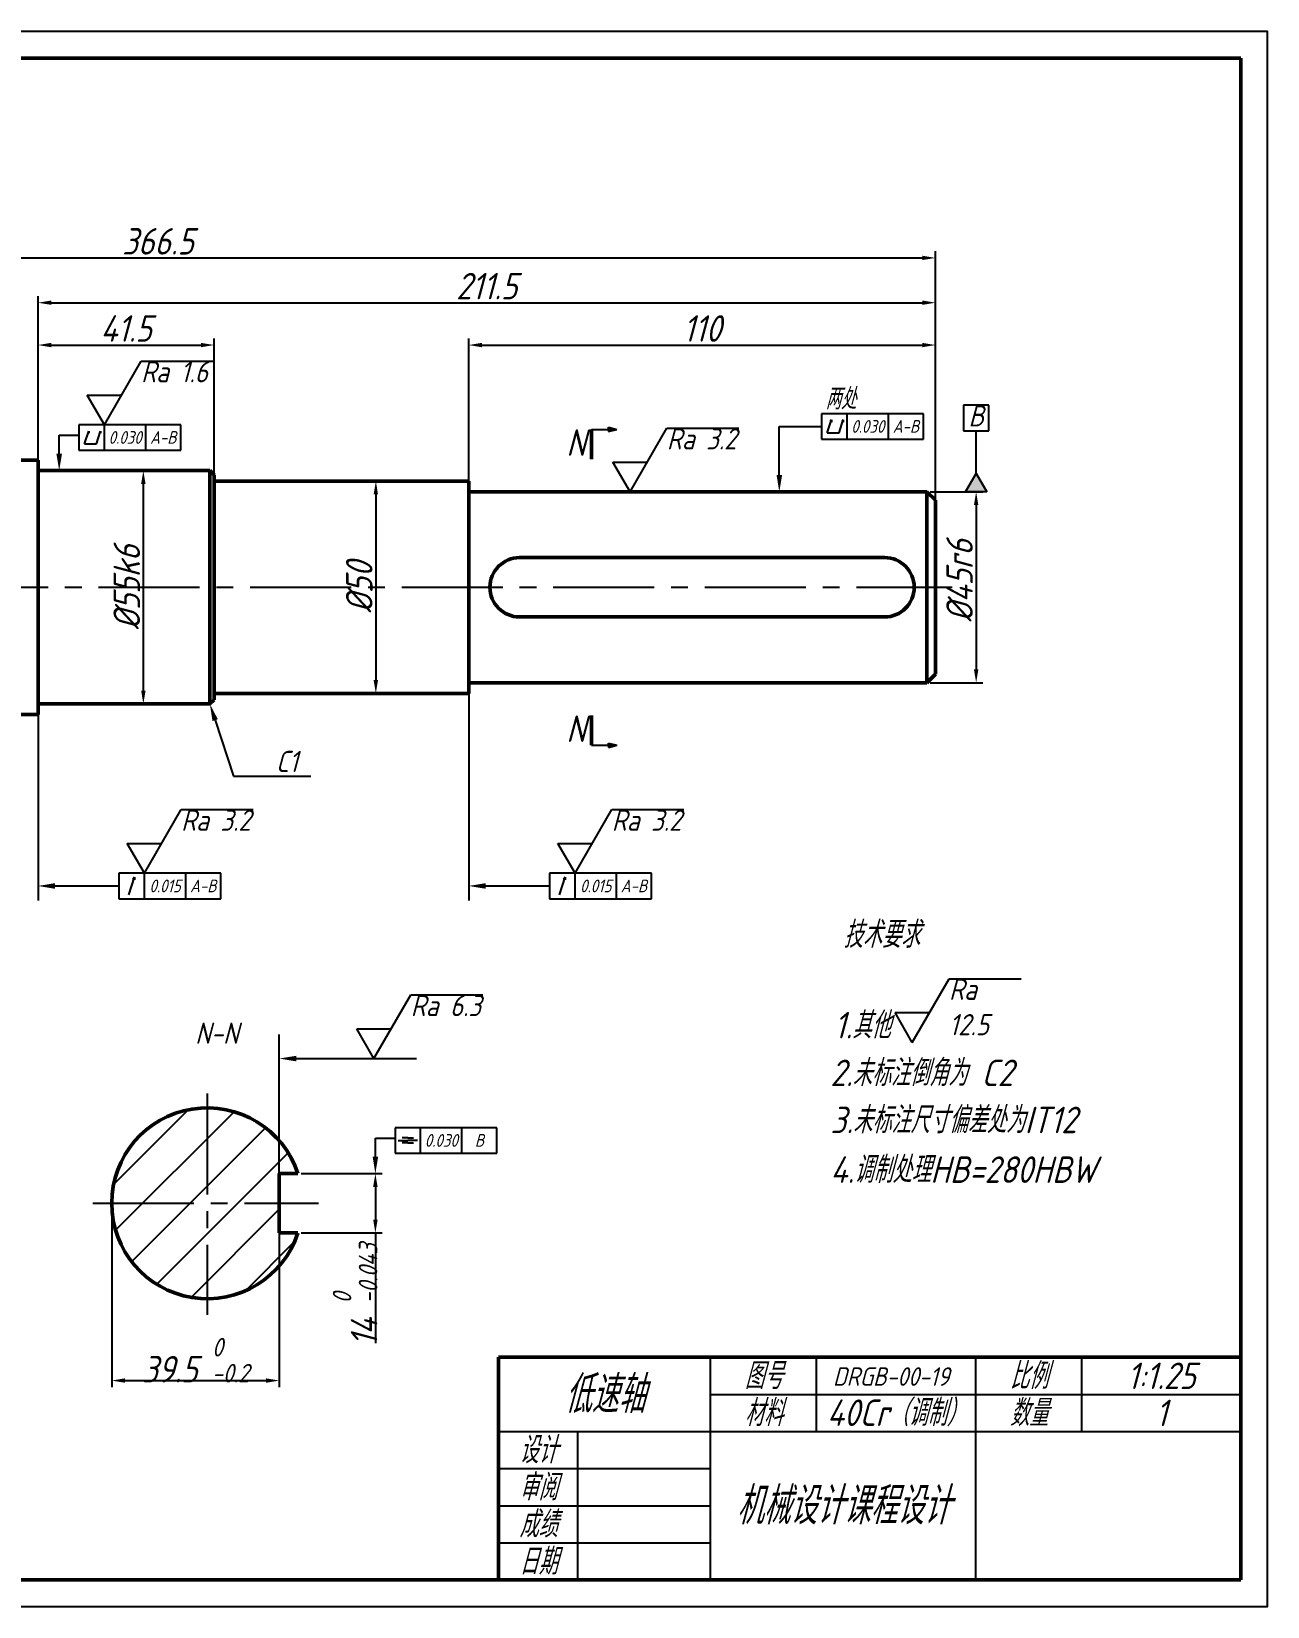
# Model space of a CAD drawing. Header units: millimetres. Extents: x 1836 to 2256, y 872 to 1169.
# Drawn here: x 2023.2 to 2256.2, y 872.5 to 1169.5 of the extents above; entities that cross this region are included whole.
import ezdxf
from ezdxf import colors
from ezdxf.entities.mleader import LeaderData, LeaderLine
from ezdxf.math import Vec2, Vec3

# ---------------------------------------------------------------- set-up
doc = ezdxf.new("R2010")
doc.units = ezdxf.units.MM
doc.linetypes.add('CENTER2', pattern=[28.575, 19.05, -3.175, 3.175, -3.175])
for name, color, linetype, lineweight in [('点划线', 7, 'CENTER2', 25), ('粗实线', 7, 'Continuous', 50), ('细实线', 7, 'Continuous', 25)]:
    doc.layers.add(name, color=color, linetype=linetype, lineweight=lineweight)
doc.styles.add('gbeitc', font='gbeitc.shx', dxfattribs={"height": 5, "bigfont": 'gbcbig.shx'})
doc.dimstyles.new('1-1.25 ISO-25', dxfattribs={"dimtxt": 5, "dimasz": 2.5, "dimexe": 1.25, "dimexo": 0.625, "dimtad": 1, "dimlfac": 1.25, "dimdsep": 46, "dimtxsty": 'gbeitc', "dimcen": 2.5, "dimadec": 0, "dimazin": 0, "dimtfac": 1, "dimtmove": 0, "dimatfit": 3, "dimfxl": 1, "dimarcsym": 0})

# ---------------------------------------------------------------- blocks, each defined once
blk = doc.blocks.new('*D5')
at = {"layer": 'Defpoints', "color": 0, "transparency": 16777216}
for p in [(2040.63, 1086.68), (2040.63, 1042.68), (2044.28, 1042.68)]:
    blk.add_point(p, dxfattribs=at)
at = {"layer": '细实线', "color": 0, "lineweight": -2, "transparency": 16777216}
for p, q in [((2041.25, 1086.68), (2045.53, 1086.68)), ((2044.28, 1084.18), (2044.28, 1045.18)), ((2041.25, 1042.68), (2045.53, 1042.68))]:
    blk.add_line(p, q, dxfattribs=at)
at = {"layer": '细实线', "color": 0, "transparency": 16777216}
for points in [[(2043.87, 1084.18), (2044.7, 1084.18), (2044.28, 1086.68)], [(2043.87, 1045.18), (2044.7, 1045.18), (2044.28, 1042.68)]]:
    blk.add_solid(points, dxfattribs=at)
at = {"layer": '细实线', "color": 0, "transparency": 16777216, "insert": (2041.16, 1064.68), "char_height": 5, "attachment_point": 5, "rotation": 90, "style": 'gbeitc'}
blk.add_mtext('%%C55k6', dxfattribs=at)
blk = doc.blocks.new('*D6')
at = {"layer": 'Defpoints', "color": 0, "transparency": 16777216}
for p in [(2081.63, 1084.68), (2081.63, 1044.68), (2088.12, 1044.68)]:
    blk.add_point(p, dxfattribs=at)
at = {"layer": '细实线', "color": 0, "lineweight": -2, "transparency": 16777216}
for p, q in [((2082.25, 1084.68), (2089.37, 1084.68)), ((2088.12, 1082.18), (2088.12, 1047.18)), ((2082.25, 1044.68), (2089.37, 1044.68))]:
    blk.add_line(p, q, dxfattribs=at)
at = {"layer": '细实线', "color": 0, "transparency": 16777216}
for points in [[(2087.7, 1082.18), (2088.53, 1082.18), (2088.12, 1084.68)], [(2087.7, 1047.18), (2088.53, 1047.18), (2088.12, 1044.68)]]:
    blk.add_solid(points, dxfattribs=at)
at = {"layer": '细实线', "color": 0, "transparency": 16777216, "insert": (2084.99, 1064.68), "char_height": 5, "attachment_point": 5, "rotation": 90, "style": 'gbeitc'}
blk.add_mtext('%%C50', dxfattribs=at)
blk = doc.blocks.new('*D7')
at = {"layer": 'Defpoints', "color": 0, "transparency": 16777216}
for p in [(2192.03, 1082.68), (2192.03, 1046.68), (2201.3, 1046.68)]:
    blk.add_point(p, dxfattribs=at)
at = {"layer": '细实线', "color": 0, "lineweight": -2, "transparency": 16777216}
for p, q in [((2192.65, 1082.68), (2202.55, 1082.68)), ((2201.3, 1080.18), (2201.3, 1049.18)), ((2192.65, 1046.68), (2202.55, 1046.68))]:
    blk.add_line(p, q, dxfattribs=at)
at = {"layer": '细实线', "color": 0, "transparency": 16777216}
for points in [[(2200.88, 1080.18), (2201.71, 1080.18), (2201.3, 1082.68)], [(2200.88, 1049.18), (2201.71, 1049.18), (2201.3, 1046.68)]]:
    blk.add_solid(points, dxfattribs=at)
at = {"layer": '细实线', "color": 0, "transparency": 16777216, "insert": (2198.17, 1065.91), "char_height": 5, "attachment_point": 5, "rotation": 90, "style": 'gbeitc'}
blk.add_mtext('%%C45r6', dxfattribs=at)
blk = doc.blocks.new('表面粗糙度-去除')
at = {"layer": '细实线'}
for p, q in [((0, 0), (8.66, 15)), ((8.66, 15), (25.66, 15)), ((0, 0), (-4.04, 7)), ((-4.04, 7), (4.04, 7))]:
    blk.add_line(p, q, dxfattribs=at)
blk = doc.blocks.new('*D12')
at = {"layer": 'Defpoints', "color": 0, "transparency": 16777216}
for p in [(2057.63, 1110.36), (2024.43, 1064.68), (2057.63, 1064.68)]:
    blk.add_point(p, dxfattribs=at)
at = {"layer": '细实线', "color": 0, "lineweight": -2, "transparency": 16777216}
for p, q in [((2024.43, 1065.3), (2024.43, 1111.61)), ((2057.63, 1065.3), (2057.63, 1111.61)), ((2026.93, 1110.36), (2055.13, 1110.36))]:
    blk.add_line(p, q, dxfattribs=at)
at = {"layer": '细实线', "color": 0, "transparency": 16777216}
for points in [[(2026.93, 1110.77), (2026.93, 1109.94), (2024.43, 1110.36)], [(2055.13, 1110.77), (2055.13, 1109.94), (2057.63, 1110.36)]]:
    blk.add_solid(points, dxfattribs=at)
at = {"layer": '细实线', "color": 0, "transparency": 16777216, "insert": (2041.03, 1113.48), "char_height": 5, "attachment_point": 5, "style": 'gbeitc'}
blk.add_mtext('41.5', dxfattribs=at)
blk = doc.blocks.new('*D13')
at = {"layer": 'Defpoints', "color": 0, "transparency": 16777216}
for p in [(2193.63, 1110.36), (2105.63, 1064.68), (2193.63, 1064.68)]:
    blk.add_point(p, dxfattribs=at)
at = {"layer": '细实线', "color": 0, "lineweight": -2, "transparency": 16777216}
for p, q in [((2105.63, 1065.3), (2105.63, 1111.61)), ((2193.63, 1065.3), (2193.63, 1111.61)), ((2108.13, 1110.36), (2191.13, 1110.36))]:
    blk.add_line(p, q, dxfattribs=at)
at = {"layer": '细实线', "color": 0, "transparency": 16777216}
for points in [[(2108.13, 1110.77), (2108.13, 1109.94), (2105.63, 1110.36)], [(2191.13, 1110.77), (2191.13, 1109.94), (2193.63, 1110.36)]]:
    blk.add_solid(points, dxfattribs=at)
at = {"layer": '细实线', "color": 0, "transparency": 16777216, "insert": (2149.63, 1113.48), "char_height": 5, "attachment_point": 5, "style": 'gbeitc'}
blk.add_mtext('110', dxfattribs=at)
blk = doc.blocks.new('*D14')
at = {"layer": 'Defpoints', "color": 0, "transparency": 16777216}
for p in [(2193.63, 1118.34), (2024.43, 1064.68), (2193.63, 1064.68)]:
    blk.add_point(p, dxfattribs=at)
at = {"layer": '细实线', "color": 0, "lineweight": -2, "transparency": 16777216}
for p, q in [((2024.43, 1065.3), (2024.43, 1119.59)), ((2026.93, 1118.34), (2191.13, 1118.34)), ((2193.63, 1065.3), (2193.63, 1119.59))]:
    blk.add_line(p, q, dxfattribs=at)
at = {"layer": '细实线', "color": 0, "transparency": 16777216}
for points in [[(2026.93, 1118.76), (2026.93, 1117.93), (2024.43, 1118.34)], [(2191.13, 1118.76), (2191.13, 1117.93), (2193.63, 1118.34)]]:
    blk.add_solid(points, dxfattribs=at)
at = {"layer": '细实线', "color": 0, "transparency": 16777216, "insert": (2109.03, 1121.47), "char_height": 5, "attachment_point": 5, "style": 'gbeitc'}
blk.add_mtext('211.5', dxfattribs=at)
blk = doc.blocks.new('*D15')
at = {"layer": 'Defpoints', "color": 0, "transparency": 16777216}
for p in [(2193.63, 1126.79), (1900.43, 1064.68), (2193.63, 1064.68)]:
    blk.add_point(p, dxfattribs=at)
at = {"layer": '细实线', "color": 0, "lineweight": -2, "transparency": 16777216}
for p, q in [((1900.43, 1065.3), (1900.43, 1128.04)), ((1902.93, 1126.79), (2191.13, 1126.79)), ((2193.63, 1065.3), (2193.63, 1128.04))]:
    blk.add_line(p, q, dxfattribs=at)
at = {"layer": '细实线', "color": 0, "transparency": 16777216}
for points in [[(1902.93, 1127.21), (1902.93, 1126.38), (1900.43, 1126.79)], [(2191.13, 1127.21), (2191.13, 1126.38), (2193.63, 1126.79)]]:
    blk.add_solid(points, dxfattribs=at)
at = {"layer": '细实线', "color": 0, "transparency": 16777216, "insert": (2047.03, 1129.92), "char_height": 5, "attachment_point": 5, "style": 'gbeitc'}
blk.add_mtext('366.5', dxfattribs=at)
blk = doc.blocks.new('标识')
at = {"layer": '细实线'}
h = blk.add_hatch(color=256, dxfattribs=at)
h.dxf.hatch_style = 1
h.paths.add_polyline_path([(0, 4.33), (-2.5, 0), (0, 0), (2.5, 0)])
for p, q in [((3, 20.41), (-3, 20.41)), ((-3, 20.41), (-3, 14.41)), ((3, 14.41), (3, 20.41)), ((-3, 14.41), (0, 14.41)), ((0, 4.33), (0, 14.41)), ((0, 14.41), (3, 14.41)), ((-2.5, 0), (0, 4.33)), ((0, 4.33), (2.5, 0)), ((0, 0), (-2.5, 0)), ((2.5, 0), (0, 0))]:
    blk.add_line(p, q, dxfattribs=at)
blk = doc.blocks.new('*D19')
at = {"layer": 'Defpoints', "color": 0, "transparency": 16777216}
for p in [(2038.32, 948.52), (2069.92, 948.52), (2069.92, 915.09)]:
    blk.add_point(p, dxfattribs=at)
at = {"layer": '细实线', "color": 0, "lineweight": -2, "transparency": 16777216}
for p, q in [((2038.32, 947.9), (2038.32, 913.84)), ((2069.92, 947.9), (2069.92, 913.84)), ((2040.82, 915.09), (2067.42, 915.09))]:
    blk.add_line(p, q, dxfattribs=at)
at = {"layer": '细实线', "color": 0, "transparency": 16777216}
for points in [[(2040.82, 915.51), (2040.82, 914.68), (2038.32, 915.09)], [(2067.42, 915.51), (2067.42, 914.68), (2069.92, 915.09)]]:
    blk.add_solid(points, dxfattribs=at)
at = {"layer": '细实线', "color": 0, "transparency": 16777216, "insert": (2054.12, 918.93), "char_height": 5, "attachment_point": 5, "style": 'gbeitc'}
blk.add_mtext('39.5 {\\H0.7x;\\S0^ -0.2;}', dxfattribs=at)
blk = doc.blocks.new('*D20')
at = {"layer": 'Defpoints', "color": 0, "transparency": 16777216}
for p in [(2073.42, 954.12), (2073.42, 942.92), (2088.03, 942.92)]:
    blk.add_point(p, dxfattribs=at)
at = {"layer": '细实线', "color": 0, "lineweight": -2, "transparency": 16777216}
for p, q in [((2074.05, 954.12), (2089.28, 954.12)), ((2088.03, 951.62), (2088.03, 945.42)), ((2074.05, 942.92), (2089.28, 942.92)), ((2088.03, 942.92), (2088.03, 922.12))]:
    blk.add_line(p, q, dxfattribs=at)
at = {"layer": '细实线', "color": 0, "transparency": 16777216}
for points in [[(2087.61, 951.62), (2088.45, 951.62), (2088.03, 954.12)], [(2087.61, 945.42), (2088.45, 945.42), (2088.03, 942.92)]]:
    blk.add_solid(points, dxfattribs=at)
at = {"layer": '细实线', "color": 0, "transparency": 16777216, "insert": (2084.2, 931.27), "char_height": 5, "attachment_point": 5, "rotation": 90, "style": 'gbeitc'}
blk.add_mtext('14 {\\H0.7x;\\S0^ -0.043;}', dxfattribs=at)

msp = doc.modelspace()

# ---------------------------------------------------------------- hatches: boundary and pattern name
at = {"layer": '粗实线'}
h = msp.add_hatch(color=256, dxfattribs=at)
h.dxf.hatch_style = 1
h.paths.add_polyline_path([(2131.9529, 1094.8592), (2131.9529, 1094.4592), (2133.5529, 1094.4592)])
h.paths.add_polyline_path([(2133.5529, 1094.4592), (2131.9529, 1094.4592), (2131.9529, 1094.0592)])
h = msp.add_hatch(color=256, dxfattribs=at)
h.dxf.hatch_style = 1
h.paths.add_polyline_path([(2131.9529, 1034.4955), (2131.9529, 1034.8955), (2133.5529, 1034.8955)])
h.paths.add_polyline_path([(2133.5529, 1034.8955), (2131.9529, 1034.8955), (2131.9529, 1035.2955)])
at = {"layer": '细实线'}
h = msp.add_hatch(color=256, dxfattribs=at)
h.dxf.hatch_style = 1
h.paths.add_polyline_path([(2174.0158, 1096.2306), (2173.7865, 1095.9149), (2173.9011, 1095.8777)])
h.paths.add_polyline_path([(2174.0158, 1096.2306), (2173.9011, 1095.8777), (2174.0158, 1095.8404)])
h = msp.add_hatch(color=256, dxfattribs=at)
h.dxf.hatch_style = 1
h.paths.add_polyline_path([(2176.243, 1096.2306), (2176.0137, 1095.9149), (2176.1283, 1095.8777)])
h.paths.add_polyline_path([(2176.243, 1096.2306), (2176.1283, 1095.8777), (2176.243, 1095.8404)])
h = msp.add_hatch(color=256, dxfattribs=at)
h.dxf.hatch_style = 1
h.paths.add_polyline_path([(2033.9957, 1094.1481), (2033.7663, 1093.8324), (2033.881, 1093.7951)])
h.paths.add_polyline_path([(2033.9957, 1094.1481), (2033.881, 1093.7951), (2033.9957, 1093.7579)])
h = msp.add_hatch(color=256, dxfattribs=at)
h.dxf.hatch_style = 1
h.paths.add_polyline_path([(2036.2229, 1094.1481), (2035.9935, 1093.8324), (2036.1082, 1093.7951)])
h.paths.add_polyline_path([(2036.2229, 1094.1481), (2036.1082, 1093.7951), (2036.2229, 1093.7579)])
h = msp.add_hatch(color=256, dxfattribs=at)
h.dxf.hatch_style = 1
h.paths.add_polyline_path([(2042.6203, 1010.0443), (2042.3009, 1009.6048), (2042.4606, 1009.5529)])
h.paths.add_polyline_path([(2042.6203, 1010.0443), (2042.4606, 1009.5529), (2042.6203, 1009.501)])
h = msp.add_hatch(color=256, dxfattribs=at)
h.dxf.hatch_style = 1
h.paths.add_polyline_path([(2123.8203, 1010.0443), (2123.5009, 1009.6048), (2123.6606, 1009.5529)])
h.paths.add_polyline_path([(2123.8203, 1010.0443), (2123.6606, 1009.5529), (2123.8203, 1009.501)])
h = msp.add_hatch(dxfattribs=at)
h.set_pattern_fill('ANSI31', color=256, scale=2)
h.paths.add_polyline_path([(1918.7991, 974.5211, 0.41421356), (1892.7991, 948.5211), (1918.7991, 948.5211)])
h.paths.add_polyline_path([(1939.1991, 964.6407, 0.2294215), (1918.7991, 974.5211), (1918.7991, 948.5211), (1939.1991, 948.5211), (1939.1991, 955.7211)])
h.paths.add_polyline_path([(1943.7823, 941.3211), (1939.1991, 941.3211), (1939.1991, 948.5211), (1918.7991, 948.5211), (1918.7991, 922.5211, 0.33422347)])
h.paths.add_polyline_path([(1939.1991, 964.6407), (1939.1991, 955.7211), (1943.7823, 955.7211, 0.09733827)])
h.paths.add_polyline_path([(1918.7991, 948.5211), (1892.7991, 948.5211, 0.0702629), (1893.8159, 941.3211, 0.33422347), (1918.7991, 922.5211)])
h.paths.add_polyline_path([(2056.3165, 966.5211, 0.41421356), (2038.3165, 948.5211), (2056.3165, 948.5211)])
h.paths.add_polyline_path([(2069.9165, 960.3127, 0.21745913), (2056.3165, 966.5211), (2056.3165, 948.5211), (2069.9165, 948.5211), (2069.9165, 954.1211)])
h.paths.add_polyline_path([(2073.4233, 942.9211), (2069.9165, 942.9211), (2069.9165, 948.5211), (2056.3165, 948.5211), (2056.3165, 930.5211, 0.324311)])
h.paths.add_polyline_path([(2056.3165, 948.5211), (2038.3165, 948.5211, 0.41421356), (2056.3165, 930.5211)])
h.paths.add_polyline_path([(2069.9165, 960.3127), (2069.9165, 954.1211), (2073.4233, 954.1211, 0.09981265)])

# ---------------------------------------------------------------- linework, layer by layer
at = {"layer": '点划线'}
for p, q in [((1892.9667, 1064.6773), (2196.8058, 1064.6773)), ((2056.3165, 969.2376), (2056.3165, 927.4791)), ((2034.7539, 948.5211), (2077.2971, 948.5211))]:
    msp.add_line(p, q, dxfattribs=at)
at = {"layer": '粗实线'}
for p, q in [((1861.2254, 1164.4849), (2251.2254, 1164.4849)), ((2251.2254, 877.4849), (2251.2254, 1164.4849)), ((2128.7529, 1088.8592), (2128.7529, 1094.4592)), ((2024.4254, 1088.6773), (1993.2254, 1088.6773)), ((2024.4254, 1064.6773), (2024.4254, 1088.6773)), ((2056.8254, 1086.6773), (2024.4254, 1086.6773)), ((2057.6254, 1085.8773), (2056.8254, 1086.6773)), ((2056.8254, 1086.6773), (2056.8254, 1042.6773)), ((2057.6254, 1085.8773), (2057.6254, 1064.6773)), ((2105.6254, 1084.6773), (2057.6254, 1084.6773)), ((2105.6254, 1064.6773), (2105.6254, 1084.6773)), ((2192.0254, 1082.6773), (2105.6254, 1082.6773)), ((2105.6254, 1082.6773), (2105.6254, 1064.6773)), ((2193.6254, 1081.0773), (2192.0254, 1082.6773)), ((2192.0254, 1082.6773), (2192.0254, 1060.7582)), ((2193.6254, 1064.6773), (2193.6254, 1081.0773)), ((2184.0254, 1070.2773), (2115.2254, 1070.2773)), ((2024.4254, 1064.6773), (2024.4254, 1040.6773)), ((2057.6254, 1043.4773), (2057.6254, 1064.6773)), ((2105.6254, 1064.6773), (2105.6254, 1046.6773)), ((2105.6254, 1064.6773), (2105.6254, 1044.6773)), ((2193.6254, 1064.6773), (2193.6254, 1048.2773)), ((2192.0254, 1046.6773), (2192.0254, 1060.7582)), ((2184.0254, 1059.0773), (2115.2254, 1059.0773)), ((2192.0254, 1046.6773), (2105.6254, 1046.6773)), ((2193.6254, 1048.2773), (2192.0254, 1046.6773)), ((2056.8254, 1042.6773), (2024.4254, 1042.6773)), ((2056.8254, 1042.6773), (2057.6254, 1043.4773)), ((2105.6254, 1044.6773), (2057.6254, 1044.6773)), ((2024.4254, 1040.6773), (1993.2254, 1040.6773)), ((2128.7529, 1040.4955), (2128.7529, 1034.8955)), ((2069.9165, 948.5211), (2069.9165, 954.1211)), ((2069.9165, 954.1211), (2073.4233, 954.1211)), ((2069.9165, 948.5211), (2069.9165, 942.9211)), ((2069.9165, 942.9211), (2073.4233, 942.9211)), ((2111.2254, 877.4849), (2111.2254, 919.4849)), ((2111.2254, 919.4849), (2251.2254, 919.4849)), ((1861.2254, 877.4849), (2251.2254, 877.4849)), ((2251.2254, 877.4849), (2121.2254, 877.4849))]:
    msp.add_line(p, q, dxfattribs=at)
for centre, radius, start, end in [((2115.2254, 1064.6773), 5.6, 90, 270), ((2184.0254, 1064.6773), 5.6, 270, 90), ((2056.3165, 948.5211), 18, 18.126204, 341.873796)]:
    msp.add_arc(centre, radius, start, end, dxfattribs=at)
at = {"layer": '细实线'}
for p, q in [((2176.9545, 1097.4138), (2172.1545, 1097.4138)), ((2172.1545, 1097.4138), (2172.1545, 1092.6138)), ((2173.2305, 1093.8138), (2174.0158, 1096.2306)), ((2174.0158, 1096.2306), (2173.7865, 1095.9149)), ((2174.0158, 1096.2306), (2174.0158, 1095.8404)), ((2175.4577, 1093.8138), (2176.243, 1096.2306)), ((2176.243, 1096.2306), (2176.0137, 1095.9149)), ((2176.243, 1096.2306), (2176.243, 1095.8404)), ((2176.9545, 1092.6138), (2176.9545, 1097.4138)), ((2181.7545, 1097.4138), (2176.9545, 1097.4138)), ((2186.5545, 1097.4138), (2181.7545, 1097.4138)), ((2184.767, 1092.6138), (2184.767, 1097.4138)), ((2191.3545, 1097.4138), (2186.5545, 1097.4138)), ((2191.3545, 1092.6138), (2191.3545, 1097.4138)), ((2036.9344, 1095.3312), (2032.1344, 1095.3312)), ((2032.1344, 1095.3312), (2032.1344, 1090.5312)), ((2033.2104, 1091.7312), (2033.9957, 1094.1481)), ((2033.7663, 1093.8324), (2033.881, 1093.7951)), ((2033.9957, 1093.7579), (2033.881, 1093.7951)), ((2033.9957, 1094.1481), (2033.9957, 1093.7579)), ((2035.4376, 1091.7312), (2036.2229, 1094.1481)), ((2035.9935, 1093.8324), (2036.1082, 1093.7951)), ((2036.2229, 1093.7579), (2036.1082, 1093.7951)), ((2036.2229, 1094.1481), (2036.2229, 1093.7579)), ((2036.9344, 1090.5312), (2036.9344, 1095.3312)), ((2041.7344, 1095.3312), (2036.9344, 1095.3312)), ((2046.5344, 1095.3312), (2041.7344, 1095.3312)), ((2044.7469, 1090.5312), (2044.7469, 1095.3312)), ((2051.3344, 1095.3312), (2046.5344, 1095.3312)), ((2051.3344, 1090.5312), (2051.3344, 1095.3312)), ((2128.7529, 1094.4592), (2133.5529, 1094.4592)), ((2131.9529, 1094.4592), (2131.9529, 1094.8592)), ((2131.9529, 1094.8592), (2133.5529, 1094.4592)), ((2131.9529, 1094.4592), (2131.9529, 1094.0592)), ((2131.9529, 1094.0592), (2133.5529, 1094.4592)), ((2173.2305, 1093.8138), (2175.4577, 1093.8138)), ((2173.7865, 1095.9149), (2173.9011, 1095.8777)), ((2174.0158, 1095.8404), (2173.9011, 1095.8777)), ((2176.0137, 1095.9149), (2176.1283, 1095.8777)), ((2176.243, 1095.8404), (2176.1283, 1095.8777)), ((2032.1344, 1090.5312), (2034.5344, 1090.5312)), ((2033.2104, 1091.7312), (2035.4376, 1091.7312)), ((2034.5344, 1090.5312), (2036.9344, 1090.5312)), ((2036.9344, 1090.5312), (2039.3344, 1090.5312)), ((2039.3344, 1090.5312), (2041.7344, 1090.5312)), ((2041.7344, 1090.5312), (2044.1344, 1090.5312)), ((2044.1344, 1090.5312), (2046.5344, 1090.5312)), ((2046.5344, 1090.5312), (2048.9344, 1090.5312)), ((2048.9344, 1090.5312), (2051.3344, 1090.5312)), ((2172.1545, 1092.6138), (2174.5545, 1092.6138)), ((2174.5545, 1092.6138), (2176.9545, 1092.6138)), ((2176.9545, 1092.6138), (2179.3545, 1092.6138)), ((2179.3545, 1092.6138), (2181.7545, 1092.6138)), ((2181.7545, 1092.6138), (2184.1545, 1092.6138)), ((2184.1545, 1092.6138), (2186.5545, 1092.6138)), ((2186.5545, 1092.6138), (2188.9545, 1092.6138)), ((2188.9545, 1092.6138), (2191.3545, 1092.6138)), ((2105.6254, 1044.6773), (2105.6254, 1005.6469)), ((2024.4254, 1040.6773), (2024.4254, 1005.6469)), ((2128.7529, 1034.8955), (2133.5529, 1034.8955)), ((2131.9529, 1034.8955), (2131.9529, 1035.2955)), ((2131.9529, 1035.2955), (2133.5529, 1034.8955)), ((2131.9529, 1034.8955), (2131.9529, 1034.4955)), ((2131.9529, 1034.4955), (2133.5529, 1034.8955)), ((2044.4735, 1010.7586), (2039.6735, 1010.7586)), ((2039.6735, 1010.7586), (2039.6735, 1005.9586)), ((2041.5267, 1006.6788), (2042.6203, 1010.0443)), ((2042.6203, 1010.0443), (2042.3009, 1009.6048)), ((2042.6203, 1010.0443), (2042.6203, 1009.501)), ((2044.4735, 1005.9586), (2044.4735, 1010.7586)), ((2049.2735, 1010.7586), (2044.4735, 1010.7586)), ((2054.0735, 1010.7586), (2049.2735, 1010.7586)), ((2052.286, 1005.9586), (2052.286, 1010.7586)), ((2058.8735, 1010.7586), (2054.0735, 1010.7586)), ((2058.8735, 1005.9586), (2058.8735, 1010.7586)), ((2125.6735, 1010.7586), (2120.8735, 1010.7586)), ((2120.8735, 1010.7586), (2120.8735, 1005.9586)), ((2122.7267, 1006.6788), (2123.8203, 1010.0443)), ((2123.8203, 1010.0443), (2123.5009, 1009.6048)), ((2123.8203, 1010.0443), (2123.8203, 1009.501)), ((2125.6735, 1005.9586), (2125.6735, 1010.7586)), ((2130.4735, 1010.7586), (2125.6735, 1010.7586)), ((2135.2735, 1010.7586), (2130.4735, 1010.7586)), ((2133.486, 1005.9586), (2133.486, 1010.7586)), ((2140.0735, 1010.7586), (2135.2735, 1010.7586)), ((2140.0735, 1005.9586), (2140.0735, 1010.7586)), ((2042.3009, 1009.6048), (2042.4606, 1009.5529)), ((2042.6203, 1009.501), (2042.4606, 1009.5529)), ((2123.5009, 1009.6048), (2123.6606, 1009.5529)), ((2123.8203, 1009.501), (2123.6606, 1009.5529)), ((2039.6735, 1005.9586), (2042.0735, 1005.9586)), ((2042.0735, 1005.9586), (2044.4735, 1005.9586)), ((2044.4735, 1005.9586), (2046.8735, 1005.9586)), ((2046.8735, 1005.9586), (2049.2735, 1005.9586)), ((2049.2735, 1005.9586), (2051.6735, 1005.9586)), ((2051.6735, 1005.9586), (2054.0735, 1005.9586)), ((2054.0735, 1005.9586), (2056.4735, 1005.9586)), ((2056.4735, 1005.9586), (2058.8735, 1005.9586)), ((2120.8735, 1005.9586), (2123.2735, 1005.9586)), ((2123.2735, 1005.9586), (2125.6735, 1005.9586)), ((2125.6735, 1005.9586), (2128.0735, 1005.9586)), ((2128.0735, 1005.9586), (2130.4735, 1005.9586)), ((2130.4735, 1005.9586), (2132.8735, 1005.9586)), ((2132.8735, 1005.9586), (2135.2735, 1005.9586)), ((2135.2735, 1005.9586), (2137.6735, 1005.9586)), ((2137.6735, 1005.9586), (2140.0735, 1005.9586)), ((2069.9165, 954.1211), (2069.9165, 980.371)), ((2096.5468, 962.775), (2091.7468, 962.775)), ((2091.7468, 962.775), (2091.7468, 957.975)), ((2096.5468, 957.975), (2096.5468, 962.775)), ((2101.3468, 962.775), (2096.5468, 962.775)), ((2106.1468, 962.775), (2101.3468, 962.775)), ((2104.3593, 957.975), (2104.3593, 962.775)), ((2110.9468, 962.775), (2106.1468, 962.775)), ((2110.9468, 957.975), (2110.9468, 962.775)), ((2092.3305, 960.375), (2094.1468, 960.375)), ((2094.1468, 960.8559), (2093.1016, 960.8559)), ((2094.1468, 959.8941), (2093.1016, 959.8941)), ((2094.1468, 960.8559), (2095.192, 960.8559)), ((2095.9631, 960.375), (2094.1468, 960.375)), ((2094.1468, 959.8941), (2095.192, 959.8941)), ((2091.7468, 957.975), (2094.1468, 957.975)), ((2094.1468, 957.975), (2096.5468, 957.975)), ((2096.5468, 957.975), (2098.9468, 957.975)), ((2098.9468, 957.975), (2101.3468, 957.975)), ((2101.3468, 957.975), (2103.7468, 957.975)), ((2103.7468, 957.975), (2106.1468, 957.975)), ((2106.1468, 957.975), (2108.5468, 957.975)), ((2108.5468, 957.975), (2110.9468, 957.975)), ((2151.2254, 877.4849), (2151.2254, 919.4849)), ((2171.2254, 905.4849), (2171.2254, 919.4849)), ((2201.2254, 877.4849), (2201.2254, 919.4849)), ((2221.2254, 905.4849), (2221.2254, 919.4849)), ((2151.2254, 912.4849), (2251.2254, 912.4849)), ((2111.2254, 905.4849), (2251.2254, 905.4849)), ((2126.2254, 877.4849), (2126.2254, 905.4849)), ((2111.2254, 898.4849), (2151.2254, 898.4849)), ((2111.2254, 891.4849), (2151.2254, 891.4849)), ((2111.2254, 884.4849), (2151.2254, 884.4849)), ((2121.2254, 877.4849), (2161.2254, 877.4849))]:
    msp.add_line(p, q, dxfattribs=at)
msp.add_lwpolyline([(1836.2254, 872.4849), (2256.2254, 872.4849), (2256.2254, 1169.4849), (1836.2254, 1169.4849)], close=True, dxfattribs=at)

# ---------------------------------------------------------------- block references
at = {"layer": '细实线', "xscale": 0.8, "yscale": 0.8, "zscale": 0.8}
for name, p in [('表面粗糙度-去除', (2036.9344, 1095.3312)), ('标识', (2201.2955, 1082.6773)), ('表面粗糙度-去除', (2136.0556, 1082.6773)), ('表面粗糙度-去除', (2044.4735, 1010.7586)), ('表面粗糙度-去除', (2125.6735, 1010.7586)), ('表面粗糙度-去除', (2189.2531, 978.8705)), ('表面粗糙度-去除', (2087.7608, 975.8108))]:
    msp.add_blockref(name, p, dxfattribs=at)

# ---------------------------------------------------------------- texts
at = {"layer": '细实线', "style": 'gbeitc'}
for s, width, gutter_width, insert, char_height, attachment_point in [('Ra 1.6', 13.6, 20, (2043.8626, 1107.3312), 4, 1), ('两处', 7.2, 20, (2175.7545, 1100.2242), 4, 5), ('B', 4.8, 20, (2201.2955, 1097.0042), 4, 5), ('0.030', 7.812451, 20, (2180.8607, 1095.0138), 2.4, 5), ('A-B', 6.587549, 20, (2188.0607, 1095.0207), 2.4, 5), ('0.030', 7.812451, 20, (2040.8406, 1092.9312), 2.4, 5), ('A-B', 6.587549, 20, (2048.0406, 1092.9382), 2.4, 5), ('N', 7.445577, 10, (2124.0082, 1094.4592), 5, 1), ('Ra 3.2', 13.6, 20, (2142.9838, 1094.6773), 4, 1), ('N', 7.445577, 10, (2124.0082, 1040.4955), 5, 1), ('Ra 3.2', 13.6, 20, (2051.4017, 1022.7586), 4, 1), ('Ra 3.2', 13.6, 20, (2132.6017, 1022.7586), 4, 1), ('0.015', 7.812451, 20, (2048.3797, 1008.3586), 2.4, 5), ('A-B', 6.587549, 20, (2055.5797, 1008.3655), 2.4, 5), ('0.015', 7.812451, 20, (2129.5797, 1008.3586), 2.4, 5), ('A-B', 6.587549, 20, (2136.7797, 1008.3655), 2.4, 5), ('技术要求', 41.006309, 25, (2176.2637, 1001.6946), 5, 1), ('Ra 12.5', 13.6, 20, (2196.1813, 990.8705), 4, 1), ('Ra 6.3', 13.6, 20, (2094.689, 987.8108), 4, 1), ('1.其他', 15.444029, 25, (2179.8086, 982.0999), 5, 5), ('N-N', 12.413497, 20, (2054.0492, 982.5935), 4, 1), ('2.未标注倒角为 C2', 41.006309, 25, (2173.8085, 975.6157), 5, 1), ('3.未标注尺寸偏差处为IT12', 61.848975, 25, (2173.8085, 966.7351), 5, 1), ('0.030', 7.812451, 20, (2100.4531, 960.375), 2.4, 5), ('B', 6.587549, 20, (2107.6531, 960.382), 2.4, 5), ('4.调制处理HB=280HBW', 63.06247, 25, (2173.8085, 957.3676), 5, 1), ('图号', 20, 25, (2161.2254, 915.9849), 5, 5), ('比例', 20, 25, (2211.2254, 915.9849), 5, 5), ('1:1.25', 30, 25, (2236.2254, 915.9849), 5, 5), ('低速轴', 40, 25, (2131.2254, 912.4849), 7, 5), ('DRGB-00-19', 30, 17.5, (2185.2711, 915.8504), 3.5, 5), ('材料', 20, 25, (2161.2254, 908.9849), 5, 5), ('40Cr（调制）', 30, 25, (2186.2254, 908.9849), 5, 5), ('数量', 20, 25, (2211.2254, 908.9849), 5, 5), ('1', 30, 25, (2236.2254, 908.9849), 5, 5), ('设计', 15, 25, (2118.7254, 901.9849), 5, 5), ('审阅', 15, 25, (2118.7254, 894.9849), 5, 5), ('机械设计课程设计', 50, 25, (2176.2254, 891.4849), 7, 5), ('成绩', 15, 25, (2118.7254, 887.9849), 5, 5), ('日期', 15, 25, (2118.7254, 880.9849), 5, 5)]:
    msp.add_mtext_dynamic_manual_height_columns(s, width=width, gutter_width=gutter_width, heights=[0], dxfattribs=dict(at, insert=insert, char_height=char_height, attachment_point=attachment_point))

# ---------------------------------------------------------------- dimensions: what is measured, and where the dimension line sits
at = {"layer": '细实线'}
for base, p1, p2, picture, middle in [((2193.6254, 1126.7927), (1900.4254, 1064.6773), (2193.6254, 1064.6773), '*D15', (2047.0254, 1129.9177)), ((2193.6254, 1118.3445), (2024.4254, 1064.6773), (2193.6254, 1064.6773), '*D14', (2109.0254, 1121.4695)), ((2057.6254, 1110.3575), (2024.4254, 1064.6773), (2057.6254, 1064.6773), '*D12', (2041.0254, 1113.4825)), ((2193.6254, 1110.3575), (2105.6254, 1064.6773), (2193.6254, 1064.6773), '*D13', (2149.6254, 1113.4825))]:
    dim = msp.add_linear_dim(base=base, p1=p1, p2=p2, dimstyle='1-1.25 ISO-25', dxfattribs=at)
    dim.commit()
    dim.dimension.update_dxf_attribs({"geometry": picture, "text_midpoint": middle})
for base, p1, p2, text, picture, middle in [((2044.2817, 1042.6773), (2040.6254, 1086.6773), (2040.6254, 1042.6773), '%%C<>k6', '*D5', (2041.1567, 1064.6773)), ((2088.1171, 1044.6773), (2081.6254, 1084.6773), (2081.6254, 1044.6773), '%%C<>', '*D6', (2084.9921, 1064.6773)), ((2088.03, 942.9211), (2073.4233, 954.1211), (2073.4233, 942.9211), '<> {\\H0.7x;\\S0^ -0.043;}', '*D20', (2084.1967, 931.2701))]:
    dim = msp.add_linear_dim(base=base, p1=p1, p2=p2, angle=90, text=text, dimstyle='1-1.25 ISO-25', dxfattribs=at)
    dim.commit()
    dim.dimension.update_dxf_attribs({"geometry": picture, "text_midpoint": middle})
dim = msp.add_linear_dim(base=(2201.2955, 1046.6773), p1=(2192.0254, 1082.6773), p2=(2192.0254, 1046.6773), angle=90, text='%%C<>r6', dimstyle='1-1.25 ISO-25', dxfattribs=at)
dim.commit()
dim.dimension.update_dxf_attribs({"geometry": '*D7', "text_midpoint": (2201.2955, 1065.9109), "dimtype": 160})
dim = msp.add_linear_dim(base=(2069.9165, 915.093), p1=(2038.3165, 948.5211), p2=(2069.9165, 948.5211), text='<> {\\H0.7x;\\S0^ -0.2;}', dimstyle='1-1.25 ISO-25', dxfattribs=at)
dim.commit()
dim.dimension.update_dxf_attribs({"geometry": '*D19', "text_midpoint": (2054.1165, 918.9263)})

# ---------------------------------------------------------------- leaders
ml = msp.add_multileader_mtext('Standard', dxfattribs=at)
ml.set_content('', color=256, style='gbeitc')
ml.set_leader_properties()
ml.build(insert=Vec2(0, 0))
ml.multileader.update_dxf_attribs({"text_left_attachment_type": 5, "text_right_attachment_type": 5, "arrow_head_size": 3.2})
ctx = ml.context
ctx.base_point, ctx.arrow_head_size, ctx.landing_gap_size, ctx.plane_origin = Vec3(2170.5857, 1095.0138), 3.2, 1.6, Vec3(2164.1857, 1082.6773)
ctx.left_attachment, ctx.right_attachment = 5, 5
notes = []
notes.append((ctx, [(0, (1, 1, 0), (2164.1857, 1095.0138), (1, 0), 6.4, [(0, [(2164.1857, 1082.6773)], 0, [])])]))
ctx.mtext.insert, ctx.mtext.flow_direction = Vec3(2172.1857, 1099.0138), 5
ml = msp.add_multileader_mtext('Standard', dxfattribs=at)
ml.set_content('', color=256, style='gbeitc')
ml.set_leader_properties()
ml.build(insert=Vec2(0, 0))
ml.multileader.update_dxf_attribs({"text_left_attachment_type": 5, "text_right_attachment_type": 5, "arrow_head_size": 3.2})
ctx = ml.context
ctx.base_point, ctx.arrow_head_size, ctx.landing_gap_size, ctx.plane_origin = Vec3(2030.5403, 1093.3528), 3.2, 1.6, Vec3(2028.4176, 1086.6773)
ctx.left_attachment, ctx.right_attachment = 5, 5
notes.append((ctx, [(0, (1, 1, 0), (2028.4176, 1093.3528), (1, 0), 2.1227, [(0, [(2028.4176, 1086.6773)], 0, [])])]))
ctx.mtext.insert, ctx.mtext.flow_direction = Vec3(2032.1403, 1097.3528), 5
ml = msp.add_multileader_mtext('Standard', dxfattribs=at)
ml.set_content('C1', color=256, style='gbeitc')
ml.set_leader_properties()
ml.build(insert=Vec2(0, 0))
ml.multileader.update_dxf_attribs({"text_left_attachment_type": 5, "text_right_attachment_type": 5, "arrow_head_size": 3.2})
ctx = ml.context
ctx.base_point, ctx.arrow_head_size, ctx.landing_gap_size, ctx.plane_origin = Vec3(2067.6631, 1029.0347), 3.2, 1.6, Vec3(2056.8254, 1042.6773)
ctx.left_attachment, ctx.right_attachment = 5, 5
notes.append((ctx, [(0, (1, 1, 0), (2061.2631, 1029.0347), (1, 0), 6.4, [(0, [(2056.8254, 1042.6773)], 0, [])])]))
ctx.mtext.insert, ctx.mtext.flow_direction = Vec3(2069.2631, 1033.8347), 5
ml = msp.add_multileader_mtext('Standard', dxfattribs=at)
ml.set_content('', color=256, style='gbeitc')
ml.set_leader_properties()
ml.build(insert=Vec2(0, 0))
ml.multileader.update_dxf_attribs({"text_left_attachment_type": 5, "text_right_attachment_type": 5, "arrow_head_size": 3.2})
ctx = ml.context
ctx.base_point, ctx.arrow_head_size, ctx.landing_gap_size, ctx.plane_origin = Vec3(2038.1311, 1008.3586), 3.2, 1.6, Vec3(2024.4254, 1008.3586)
ctx.left_attachment, ctx.right_attachment = 5, 5
notes.append((ctx, [(0, (1, 1, 0), (2031.7311, 1008.3586), (1, 0), 6.4, [(0, [(2024.4254, 1008.3586)], 0, [])])]))
ctx.mtext.insert, ctx.mtext.flow_direction = Vec3(2039.7311, 1012.3586), 5
ml = msp.add_multileader_mtext('Standard', dxfattribs=at)
ml.set_content('', color=256, style='gbeitc')
ml.set_leader_properties()
ml.build(insert=Vec2(0, 0))
ml.multileader.update_dxf_attribs({"text_left_attachment_type": 5, "text_right_attachment_type": 5, "arrow_head_size": 3.2})
ctx = ml.context
ctx.base_point, ctx.arrow_head_size, ctx.landing_gap_size, ctx.plane_origin = Vec3(2119.3311, 1008.3586), 3.2, 1.6, Vec3(2105.6254, 1008.3586)
ctx.left_attachment, ctx.right_attachment = 5, 5
notes.append((ctx, [(0, (1, 1, 0), (2112.9311, 1008.3586), (1, 0), 6.4, [(0, [(2105.6254, 1008.3586)], 0, [])])]))
ctx.mtext.insert, ctx.mtext.flow_direction = Vec3(2120.9311, 1012.3586), 5
ml = msp.add_multileader_mtext('Standard', dxfattribs=at)
ml.set_content('', color=256, style='gbeitc')
ml.set_leader_properties()
ml.build(insert=Vec2(0, 0))
ml.multileader.update_dxf_attribs({"text_left_attachment_type": 5, "text_right_attachment_type": 5, "arrow_head_size": 3.2})
ctx = ml.context
ctx.base_point, ctx.arrow_head_size, ctx.landing_gap_size, ctx.plane_origin = Vec3(2094.1608, 975.8108), 3.2, 1.6, Vec3(2069.9165, 975.8108)
ctx.left_attachment, ctx.right_attachment = 5, 5
notes.append((ctx, [(0, (1, 1, 0), (2087.7608, 975.8108), (1, 0), 6.4, [(0, [(2069.9165, 975.8108)], 0, [])])]))
ctx.mtext.insert, ctx.mtext.flow_direction = Vec3(2095.7608, 979.8108), 5
ml = msp.add_multileader_mtext('Standard', dxfattribs=at)
ml.set_content('', color=256, style='gbeitc')
ml.set_leader_properties()
ml.build(insert=Vec2(0, 0))
ml.multileader.update_dxf_attribs({"text_left_attachment_type": 5, "text_right_attachment_type": 5, "arrow_head_size": 3.2})
ctx = ml.context
ctx.base_point, ctx.arrow_head_size, ctx.landing_gap_size, ctx.plane_origin = Vec3(2090.1528, 960.7966), 3.2, 1.6, Vec3(2088.03, 954.1211)
ctx.left_attachment, ctx.right_attachment = 5, 5
notes.append((ctx, [(0, (1, 1, 0), (2088.03, 960.7966), (1, 0), 2.1227, [(0, [(2088.03, 954.1211)], 0, [])])]))
ctx.mtext.insert, ctx.mtext.flow_direction = Vec3(2091.7528, 964.7966), 5
for ctx, leaders in notes:
    for number, flags, end, landing, length, lines in leaders:
        leader = LeaderData()
        leader.index, (leader.has_last_leader_line, leader.has_dogleg_vector, leader.attachment_direction) = number, flags
        leader.last_leader_point, leader.dogleg_vector, leader.dogleg_length = Vec3(end), Vec3(landing), length
        for number, points, colour, breaks in lines:
            line = LeaderLine()
            line.index, line.vertices, line.color, line.breaks = number, Vec3.list(points), colors.encode_raw_color(colour), breaks
            leader.lines.append(line)
        ctx.leaders.append(leader)

doc.saveas('drawing.dxf')
